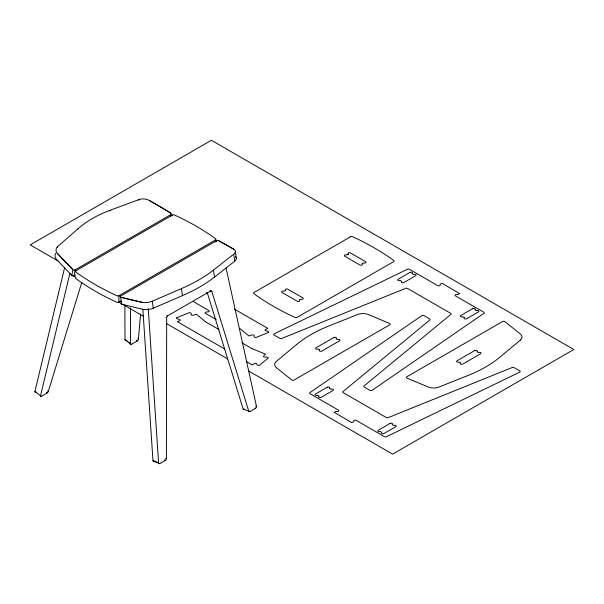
<?xml version="1.0" encoding="UTF-8"?>
<svg xmlns="http://www.w3.org/2000/svg" width="604" height="604" viewBox="0 0 604 604"><rect width="100%" height="100%" fill="white"/><g stroke="black" fill="none" stroke-linecap="round" stroke-linejoin="round"><path stroke-width="0.91" d="M142.846 309.18L152.986 460.701A1.472 0.982 -69.5 0 0 154.216 461.501L159.803 463.585L165.526 460.286A1.472 0.982 -69.5 0 0 166.402 458.632L166.681 317.523A1.472 0.982 -69.5 0 1 167.557 315.869L210.668 290.977A1.472 0.982 -69.5 0 1 211.845 291.453L248.72 411.105A1.472 0.982 -69.5 0 0 249.897 411.581L255.613 408.274A1.472 0.982 -69.5 0 0 256.451 406.281L226.062 268.131M124.885 305.352L124.983 339.667L130.57 344.031A1.472 0.687 -52 0 0 131.446 344.333L137.168 341.026A1.472 0.687 -52 0 0 138.399 339.259L140.611 313.959M57.539 247.285L57.659 246.553L77.916 228.833A126.108 84.349 9.5 0 1 109.951 210.335L139.079 199.547A9.249 6.183 9.5 0 1 149.482 200.536L170.736 213.084A1.472 0.982 9.5 0 1 170.864 214.586L170.555 216.428M77.788 229.565L77.916 228.833M75.56 274.926L74.058 275.794A1.472 0.982 9.5 0 1 71.868 275.477L72.858 269.595A510.07 341.154 9.5 0 1 57.561 253.604A9.249 6.183 9.5 0 1 57.659 246.553M74.058 275.794L75.047 269.905L170.864 214.586M109.83 211.068L109.951 210.335M138.958 200.279L139.079 199.547M81.804 282.4L48.252 391.558A1.472 0.687 -52 0 1 47.082 393.038L41.359 396.345L34.926 391.4L64.719 267.33M69.913 273.363L40.521 395.771A1.472 0.687 -52 0 0 41.359 396.345M177.523 321.607L179.592 320.716A1.472 0.853 0 0 0 180.128 319.727A1.472 0.853 0 0 0 178.618 319.176A1.472 0.853 0 0 1 177.282 318.814L176.459 318.134M267.731 328.553L265.669 329.429A1.472 0.853 0 0 0 265.133 330.411A1.472 0.853 0 0 0 266.643 330.969A1.472 0.853 0 0 1 267.98 331.324L268.803 332.011M176.444 317.863L189.679 312.494L191.053 313.25A1.472 0.853 0 0 1 191.181 314.095A1.472 0.853 0 0 0 191.566 315.107A1.472 0.853 0 0 0 193.356 315.152L196.33 314.193L205.594 321.819M268.78 332.306L255.583 337.651L254.208 336.896A1.472 0.853 0 0 1 254.08 336.05A1.472 0.853 0 0 0 253.695 335.039A1.472 0.853 0 0 0 251.906 334.993L248.961 335.967L239.667 328.327M141.895 302.302A510.07 238.874 -8 0 1 120.649 297.191L141.895 302.302A9.249 4.334 -8 0 0 152.299 301.192L181.434 288.599A126.108 59.056 -8 0 0 213.469 270.101L233.718 254.186A9.249 4.334 -8 0 0 233.823 249.226L218.527 240.679A1.472 0.687 -8 0 0 216.338 240.837L120.521 296.156A1.472 0.687 -8 0 0 120.649 297.191L121.638 304.212L142.884 309.323A9.249 4.334 -8 0 0 153.288 308.214L182.416 295.62A126.108 59.056 -8 0 0 214.458 277.123L234.707 261.207A9.249 4.334 -8 0 0 235.469 256.73M215.553 239.916L118.928 295.711A1.472 0.853 0 0 1 116.972 295.771A255.039 147.24 0 0 1 75.719 271.951A1.472 0.853 0 0 1 75.825 270.826L172.457 215.039A1.472 0.853 0 0 1 174.413 214.971A255.039 147.24 0 0 1 215.666 238.791A1.472 0.853 0 0 1 215.553 239.916L215.553 241.97M75.825 277.379A1.472 0.853 0 0 0 75.719 278.512A255.039 147.24 0 0 0 116.972 302.325A1.472 0.853 0 0 0 118.928 302.264L121.193 300.958M154.216 461.501L154.934 461.086M244.658 409.278L244.303 409.489A1.472 0.982 -69.5 0 1 243.133 409.014L207.278 292.683M209.973 290.72L211.845 291.453M166.863 315.605L167.557 315.869M165.987 317.266L166.681 317.523M255.756 406.016L256.451 406.281M254.918 408.017L255.613 408.274M243.133 409.014L249.897 411.581M165.7 458.368L166.402 458.632M164.477 459.893L165.526 460.286M152.986 460.701L158.573 462.785A1.472 0.982 -69.5 0 0 159.803 463.585M252.238 348.742L265.511 354.148L263.782 355.809A1.472 0.853 0 0 0 263.857 356.843A1.472 0.853 0 0 0 265.609 357.062A1.472 0.853 0 0 1 267.081 357.138L268.425 357.87L259.184 365.518L257.432 365.088A1.472 0.853 0 0 1 256.806 364.318A1.472 0.853 0 0 0 255.847 363.449A1.472 0.853 0 0 0 254.141 363.759L252.283 364.944L246.485 361.622M206.07 292.729L207.693 293.665M234.428 309.105L267.738 328.372M193.22 301.494L208.81 310.494A1.472 0.853 0 0 1 209.044 311.521A1.472 0.853 0 0 1 207.391 311.913A1.472 0.853 0 0 0 205.972 312.132L204.854 312.993L216.232 319.584M205.76 321.932L219.01 329.58M241.91 342.8L252.042 348.651M224.605 348.991L177.538 321.796M57.954 260.913L30.2 244.892L211.4 140.279L573.8 349.505L392.6 454.125L248.946 371.188M166.508 323.593L227.723 358.935M74.194 276.33L75.84 277.274M118.475 301.894L143.314 316.239M137.697 338.708L138.399 339.259M136.466 340.482L137.168 341.026M126.206 340.241L127.603 341.328M128.652 342.151L131.446 344.333M47.557 391.007L48.252 391.558M46.38 392.494L47.082 393.038M71.868 275.477L56.572 259.493A9.249 6.183 9.5 0 1 55.991 253.151M57.561 253.604L72.858 269.595A1.472 0.982 9.5 0 0 75.047 269.905M235.386 251.536L236.375 258.565M233.718 254.186L234.707 261.207M216.338 240.837L216.458 241.721M213.469 270.101L214.458 277.123M181.434 288.599L182.416 295.62M152.299 301.192L153.288 308.214M120.521 296.156L120.641 297.04M148.259 308.576L158.573 462.785M130.464 307.964L130.57 344.031M172.457 215.039L172.457 215.854M118.928 295.711L118.928 302.264M75.825 270.826L75.825 271.649M121.638 304.212A1.472 0.687 -8 0 1 121.51 303.185M218.527 240.679A510.07 238.874 -8 0 1 233.823 249.226M149.482 200.536A510.07 341.154 9.5 0 1 170.736 213.084M35.764 391.973A1.472 0.687 -52 0 1 34.926 391.4M125.858 339.961A1.472 0.687 -52 0 1 124.983 339.667M73.922 275.802L74.103 276.255L73.922 275.771M334.352 412.434L351.739 422.596L353.325 421.992A1.472 0.853 0 0 0 353.71 421.169A1.472 0.853 0 0 1 354.389 420.218A1.472 0.853 0 0 1 356.171 420.354L384.438 436.669A1.472 0.853 0 0 0 386.424 436.722L519.659 372.177A1.472 0.853 0 0 0 519.75 370.924L514.034 367.617A1.472 0.853 0 0 0 512.147 367.526L388.206 417.628A1.472 0.853 0 0 1 386.318 417.538L343.208 392.645A1.472 0.853 0 0 1 343.042 391.558L429.829 319.999A1.472 0.853 0 0 0 429.663 318.912L423.948 315.605A1.472 0.853 0 0 0 421.781 315.666L309.98 392.585A1.472 0.853 0 0 0 310.063 393.733L338.331 410.056A1.472 0.853 0 0 1 338.565 411.082A1.472 0.853 0 0 1 336.911 411.475A1.472 0.853 0 0 0 335.492 411.694L334.367 412.381M459.531 293.514L458.383 294.276A1.472 0.853 0 0 1 456.964 294.495A1.472 0.853 0 0 0 455.31 294.895A1.472 0.853 0 0 0 455.544 295.922L483.812 312.238A1.472 0.853 0 0 1 483.895 313.385L372.102 390.312A1.472 0.853 0 0 1 369.935 390.365L364.212 387.058A1.472 0.853 0 0 1 364.046 385.971L450.833 314.42A1.472 0.853 0 0 0 450.667 313.325L407.557 288.44A1.472 0.853 0 0 0 405.669 288.342L281.728 338.451A1.472 0.853 0 0 1 279.848 338.353L274.125 335.054A1.472 0.853 0 0 1 274.216 333.801L407.458 269.256A1.472 0.853 0 0 1 409.444 269.301L437.711 285.624A1.472 0.853 0 0 0 439.486 285.76A1.472 0.853 0 0 0 440.173 284.801A1.472 0.853 0 0 1 440.55 283.986L442.143 283.374L459.531 293.514M296.436 344.642L276.255 361.502A9.249 5.338 0 0 0 276.232 367.557L291.808 379.984A1.472 0.853 0 0 0 294.02 380.067L389.837 324.748A1.472 0.853 0 0 0 389.686 323.48L368.161 314.48A9.249 5.338 0 0 0 357.674 314.495L328.478 326.145A126.108 72.812 0 0 0 296.436 344.642M520.361 340.067L500.18 356.926A126.108 72.812 0 0 1 468.145 375.424L438.942 387.073A9.249 5.338 0 0 1 428.462 387.089L406.937 378.096A1.472 0.853 0 0 1 406.786 376.821L502.604 321.502A1.472 0.853 0 0 1 504.808 321.585L520.391 334.02A9.249 5.338 0 0 1 520.361 340.067M350.584 236.738L253.952 292.525A1.472 0.853 0 0 0 253.839 293.657A255.039 147.24 0 0 0 295.092 317.47A1.472 0.853 0 0 0 297.047 317.41L393.68 261.615A1.472 0.853 0 0 0 393.793 260.49A255.039 147.24 0 0 0 352.54 236.67A1.472 0.853 0 0 0 350.584 236.738M285.669 290.373L284.122 291.271A1.472 0.853 0 0 0 282.038 291.271A1.472 0.853 0 0 0 282.038 292.472L297.145 301.192A1.472 0.853 0 0 0 299.229 301.192A1.472 0.853 0 0 0 299.229 299.992L300.769 299.093A1.472 0.853 0 0 0 302.853 299.093A1.472 0.853 0 0 0 302.853 297.893L287.746 289.173A1.472 0.853 0 0 0 285.669 289.173A1.472 0.853 0 0 0 285.669 290.373M348.402 254.156L346.862 255.047A1.472 0.853 0 0 0 344.778 255.047A1.472 0.853 0 0 0 344.778 256.247L359.886 264.967A1.472 0.853 0 0 0 361.962 264.967A1.472 0.853 0 0 0 361.962 263.767L363.51 262.876A1.472 0.853 0 0 0 365.586 262.876A1.472 0.853 0 0 0 365.586 261.675L350.486 252.955A1.472 0.853 0 0 0 348.402 252.955A1.472 0.853 0 0 0 348.402 254.156M410.003 272.396L398.111 279.267A1.472 0.853 0 0 0 398.111 280.467A1.472 0.853 0 0 0 400.195 280.467L401.743 281.358A1.472 0.853 0 0 0 401.743 282.559A1.472 0.853 0 0 0 403.819 282.559L415.711 275.696A1.472 0.853 0 0 0 415.711 274.495A1.472 0.853 0 0 0 413.627 274.495L412.087 273.604A1.472 0.853 0 0 0 412.087 272.396A1.472 0.853 0 0 0 410.003 272.396M333.914 337.485L316.081 347.783A1.472 0.853 0 0 0 316.081 348.984A1.472 0.853 0 0 0 318.157 348.984L319.705 349.875A1.472 0.853 0 0 0 319.705 351.075A1.472 0.853 0 0 0 321.781 351.075L339.622 340.784A1.472 0.853 0 0 0 339.622 339.584A1.472 0.853 0 0 0 337.538 339.584L335.99 338.685A1.472 0.853 0 0 0 335.99 337.485A1.472 0.853 0 0 0 333.914 337.485M327.323 387.194L315.431 394.057A1.472 0.853 0 0 0 315.431 395.258A1.472 0.853 0 0 0 317.508 395.258L319.055 396.149A1.472 0.853 0 0 0 319.055 397.356A1.472 0.853 0 0 0 321.139 397.356L333.031 390.486A1.472 0.853 0 0 0 333.031 389.286A1.472 0.853 0 0 0 330.947 389.286L329.399 388.395A1.472 0.853 0 0 0 329.399 387.194A1.472 0.853 0 0 0 327.323 387.194M472.743 308.621L460.852 315.484A1.472 0.853 0 0 0 460.852 316.685A1.472 0.853 0 0 0 462.928 316.685L464.476 317.576A1.472 0.853 0 0 0 464.476 318.776A1.472 0.853 0 0 0 466.56 318.776L478.451 311.913A1.472 0.853 0 0 0 478.451 310.713A1.472 0.853 0 0 0 476.367 310.713L474.82 309.822A1.472 0.853 0 0 0 474.82 308.621A1.472 0.853 0 0 0 472.743 308.621M474.835 350.494L457.001 360.792A1.472 0.853 0 0 0 457.001 361.992A1.472 0.853 0 0 0 459.085 361.992L460.626 362.883A1.472 0.853 0 0 0 460.626 364.084A1.472 0.853 0 0 0 462.709 364.084L480.542 353.785A1.472 0.853 0 0 0 480.542 352.585A1.472 0.853 0 0 0 478.466 352.585L476.918 351.694A1.472 0.853 0 0 0 476.918 350.494A1.472 0.853 0 0 0 474.835 350.494M390.056 423.412L378.164 430.282A1.472 0.853 0 0 0 378.164 431.483A1.472 0.853 0 0 0 380.248 431.483L381.796 432.373A1.472 0.853 0 0 0 381.796 433.574A1.472 0.853 0 0 0 383.872 433.574L395.763 426.711A1.472 0.853 0 0 0 395.763 425.51A1.472 0.853 0 0 0 393.68 425.51L392.139 424.612A1.472 0.853 0 0 0 392.139 423.412A1.472 0.853 0 0 0 390.056 423.412"/></g></svg>
